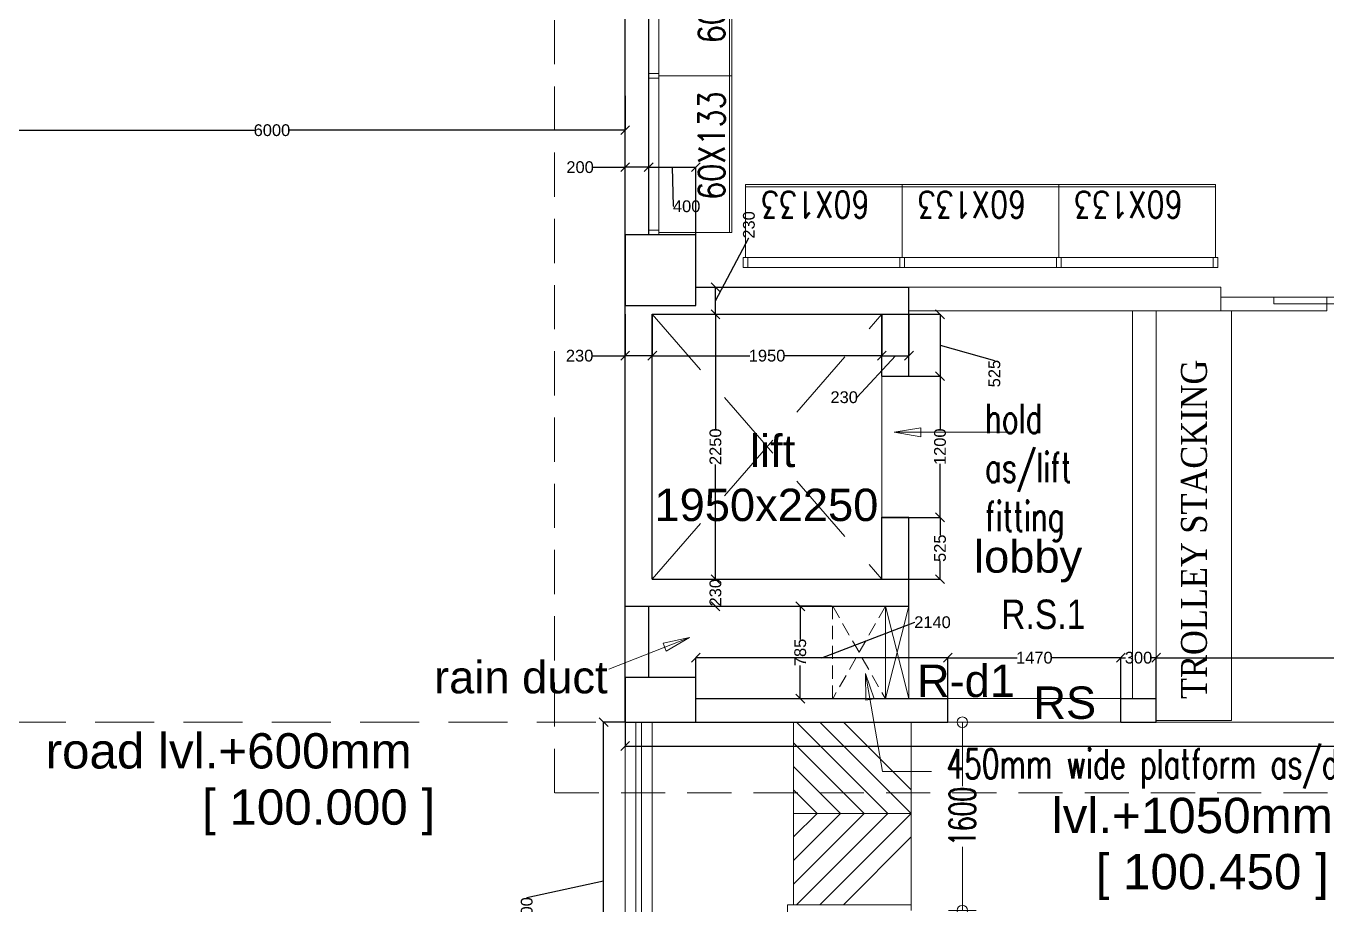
# Model space of a CAD drawing. Header units: inches. Extents: x 148614 to 294443, y 4730 to 138360.
# Drawn here: x 197249 to 208298, y 100631 to 108096 of the extents above; entities that cross this region are included whole.
import ezdxf

# ---------------------------------------------------------------- set-up
doc = ezdxf.new("R2010")
doc.units = ezdxf.units.IN
doc.header["$MEASUREMENT"] = 0
for name, pattern in [('( Hidden )', [0.375, 0.25, -0.125]), ('DASHED2', [0.375, 0.25, -0.125]), ('HIDDEN', [0.375, 0.25, -0.125]), ('HIDDEN2', [0.1875, 0.125, -0.0625])]:
    doc.linetypes.add(name, pattern=pattern)
doc.layers.get('DEFPOINTS').update_dxf_attribs({"color": 40, "lineweight": 15})
for name, color, linetype, lineweight in [('00_after bu', 7, 'Continuous', 13), ('01-PDA MEP', 7, 'Continuous', 15), ('AR-WALL', 43, 'Continuous', 13), ('BUILDING  LINE', 46, 'Continuous', 0), ('Column', 32, 'Continuous', 30), ('description text', 34, 'Continuous', 15), ('DIAMENSION', 122, 'Continuous', 15), ('door window text', 242, 'Continuous', 13), ('dotted gen.& dotted windows', 252, 'HIDDEN2', 15), ('fabr ele', 235, 'Continuous', 15), ('Lvl.', 34, 'Continuous', 13), ('mullion', 6, 'Continuous', 30), ('Otla', 251, 'Continuous', 13), ('room text', 7, 'Continuous', 13), ('wall cut', 7, 'Continuous', 30), ('wall ele', 7, 'Continuous', 15)]:
    doc.layers.add(name, color=color, linetype=linetype, lineweight=lineweight)
doc.layers.add('DIM 02 DMART', color=8, linetype='Continuous')
doc.styles.add('ARIAL', font='arial.ttf')
doc.styles.add('dim detail', font='simplex.shx', dxfattribs={"width": 0.65})
doc.styles.add('dim inside', font='simplex.shx', dxfattribs={"width": 0.7, "height": 100})
doc.styles.add('Romans', font='simplex.shx')
doc.styles.add('room text', font='arial.ttf', dxfattribs={"height": 150})
doc.styles.get("Standard").update_dxf_attribs({"font": 'arial.ttf'})
doc.styles.add('U1', font='ARIALN.TTF', dxfattribs={"height": 100})
doc.dimstyles.new('dim inside', dxfattribs={"dimtxt": 225, "dimasz": 180, "dimexe": 0, "dimexo": 0, "dimgap": 10, "dimtad": 0, "dimdec": 0, "dimzin": 0, "dimdsep": 46, "dimtxsty": 'dim detail', "dimblk": 'SMALL', "dimcen": 0.09, "dimse1": 1, "dimse2": 1, "dimclrd": 256, "dimclrt": 256, "dimadec": 0, "dimazin": 0, "dimtfac": 1, "dimtdec": 0, "dimtofl": 0, "dimtmove": 1, "dimatfit": 3, "dimldrblk": 'SMALL', "dimfxl": 1, "dimtolj": 1, "dimtzin": 0, "dimlwd": -1, "dimarcsym": 2})
doc.dimstyles.new('Dmart', dxfattribs={"dimtxt": 100, "dimasz": 75, "dimexe": 0.0625, "dimexo": 0.0625, "dimgap": 0.09, "dimtad": 0, "dimdec": 0, "dimzin": 0, "dimdsep": 46, "dimtxsty": 'ARIAL', "dimblk": 'OBLIQUE', "dimcen": 0.09, "dimclrt": 252, "dimadec": 0, "dimazin": 0, "dimtfac": 1, "dimtdec": 0, "dimtofl": 0, "dimtmove": 1, "dimatfit": 3, "dimldrblk": 'OBLIQUE', "dimfxl": 1, "dimtolj": 1, "dimtzin": 0, "dimarcsym": 0})

# ---------------------------------------------------------------- blocks, each defined once
blk = doc.blocks.new('_Small')
at = {"color": 0, "linetype": 'ByBlock', "lineweight": -2}
blk.add_line((0, 0.65), (0, -0.65), dxfattribs=at)
blk.add_circle((0, 0), 0.25, dxfattribs=at)
blk = doc.blocks.new('*D75')
at = {"layer": '00_after bu', "linetype": 'ByBlock', "transparency": 16777216}
for p, q in [((2297345, -2969437), (2297345, -2969979)), ((2297345, -2971037), (2297345, -2970494))]:
    blk.add_line(p, q, dxfattribs=at)
at = {"layer": 'DEFPOINTS', "color": 0, "transparency": 16777216}
for p in [(2296911, -2969437), (2297345, -2969437), (2296911, -2971037)]:
    blk.add_point(p, dxfattribs=at)
at = {"layer": '00_after bu', "transparency": 16777216, "xscale": 180, "yscale": 180, "zscale": 180}
for p, rotation in [((2297345, -2969437), 90), ((2297345, -2971037), 270)]:
    blk.add_blockref('_Small', p, dxfattribs=dict(at, rotation=rotation))
at = {"layer": '00_after bu', "transparency": 16777216, "insert": (2297345, -2970237), "char_height": 225, "attachment_point": 5, "rotation": 90, "style": 'dim detail'}
blk.add_mtext('\\A1;1600', dxfattribs=at)
blk = doc.blocks.new('q')
at = {"layer": 'wall ele', "linetype": 'DASHED2', "ltscale": 2000}
blk.add_line((2285481, -2889598), (2294481, -2889598), dxfattribs=at)
blk = doc.blocks.new('DFGFH')
at = {"layer": 'AR-WALL', "lineweight": 0}
for p, q in [((32753.694, -3088.387), (32753.694, -3087.487)), ((32753.694, -3087.487), (32753.809, -3087.487)), ((32753.809, -3087.487), (32753.809, -3088.387)), ((32753.809, -3088.387), (32753.694, -3088.387)), ((32753.694, -3091.087), (32753.694, -3090.187)), ((32753.694, -3090.187), (32753.809, -3090.187)), ((32753.809, -3090.187), (32753.809, -3091.087)), ((32753.809, -3091.087), (32753.694, -3091.087))]:
    blk.add_line(p, q, dxfattribs=at)
at = {"layer": 'AR-WALL', "color": 150, "lineweight": 0}
for p, q in [((32753.694, -3088.837), (32753.694, -3087.937)), ((32753.694, -3087.937), (32753.751, -3087.937)), ((32753.751, -3087.937), (32753.751, -3088.837)), ((32753.751, -3088.837), (32753.694, -3088.837)), ((32753.723, -3089.737), (32753.723, -3088.837)), ((32753.694, -3090.637), (32753.694, -3089.737)), ((32753.694, -3089.737), (32753.751, -3089.737)), ((32753.751, -3089.737), (32753.751, -3090.637)), ((32753.751, -3090.637), (32753.694, -3090.637))]:
    blk.add_line(p, q, dxfattribs=at)
blk = doc.blocks.new('erwrre')
at = {"layer": 'wall ele', "color": 6, "linetype": 'HIDDEN', "ltscale": 450}
blk.add_lwpolyline([(2296241, -2968452), (2296691, -2968452), (2296691, -2969237), (2296241, -2969237)], close=True, dxfattribs=at)
for points in [[(2296245, -2968452), (2296691, -2969237)], [(2296691, -2968452), (2296245, -2969237)]]:
    blk.add_lwpolyline(points, dxfattribs=at)
blk = doc.blocks.new('_Oblique')
at = {"color": 0, "linetype": 'ByBlock', "lineweight": -2}
blk.add_line((-0.5, -0.5), (0.5, 0.5), dxfattribs=at)
blk = doc.blocks.new('*D149')
at = {"layer": 'DEFPOINTS', "color": 0}
for p in [(202338, 105648), (202568, 105648), (202338, 105296)]:
    blk.add_point(p, dxfattribs=at)
at = {"layer": 'DIM 02 DMART', "color": 0, "lineweight": -2}
for p, q in [((202338, 105648), (202338, 105296)), ((202568, 105648), (202568, 105296)), ((202062, 105296), (202338, 105296)), ((202568, 105296), (202338, 105296))]:
    blk.add_line(p, q, dxfattribs=at)
at = {"layer": 'DIM 02 DMART', "color": 0, "lineweight": -2, "xscale": 75, "yscale": 75, "zscale": 75, "rotation": 180}
blk.add_blockref('_Oblique', (202338, 105296), dxfattribs=at)
at = {"layer": 'DIM 02 DMART', "color": 0, "lineweight": -2, "xscale": 75, "yscale": 75, "zscale": 75}
blk.add_blockref('_Oblique', (202568, 105296), dxfattribs=at)
at = {"layer": 'DIM 02 DMART', "color": 252, "insert": (201951, 105296), "char_height": 100, "attachment_point": 5, "style": 'ARIAL'}
blk.add_mtext('\\A1;230', dxfattribs=at)
blk = doc.blocks.new('*D150')
at = {"layer": 'DEFPOINTS', "color": 0}
for p in [(202568, 105648), (204518, 105648), (204518, 105296)]:
    blk.add_point(p, dxfattribs=at)
at = {"layer": 'DIM 02 DMART', "color": 0, "lineweight": -2}
for p, q in [((202568, 105648), (202568, 105296)), ((204518, 105648), (204518, 105296)), ((202568, 105296), (203398, 105296)), ((204518, 105296), (203687, 105296))]:
    blk.add_line(p, q, dxfattribs=at)
at = {"layer": 'DIM 02 DMART', "color": 0, "lineweight": -2, "xscale": 75, "yscale": 75, "zscale": 75, "rotation": 180}
blk.add_blockref('_Oblique', (202568, 105296), dxfattribs=at)
at = {"layer": 'DIM 02 DMART', "color": 0, "lineweight": -2, "xscale": 75, "yscale": 75, "zscale": 75}
blk.add_blockref('_Oblique', (204518, 105296), dxfattribs=at)
at = {"layer": 'DIM 02 DMART', "color": 252, "insert": (203543, 105296), "char_height": 100, "attachment_point": 5, "style": 'ARIAL'}
blk.add_mtext('\\A1;1950', dxfattribs=at)
blk = doc.blocks.new('*D151')
at = {"layer": 'DEFPOINTS', "color": 0}
for p in [(204518, 105648), (204748, 105648), (204748, 105296)]:
    blk.add_point(p, dxfattribs=at)
at = {"layer": 'DIM 02 DMART', "color": 0, "lineweight": -2}
for p, q in [((204518, 105648), (204518, 105296)), ((204748, 105648), (204748, 105296)), ((204633, 105296), (204309, 104943)), ((204518, 105296), (204748, 105296)), ((204309, 104943), (204309, 104943))]:
    blk.add_line(p, q, dxfattribs=at)
at = {"layer": 'DIM 02 DMART', "color": 0, "lineweight": -2, "xscale": 75, "yscale": 75, "zscale": 75, "rotation": 180}
blk.add_blockref('_Oblique', (204518, 105296), dxfattribs=at)
at = {"layer": 'DIM 02 DMART', "color": 0, "lineweight": -2, "xscale": 75, "yscale": 75, "zscale": 75}
blk.add_blockref('_Oblique', (204748, 105296), dxfattribs=at)
at = {"layer": 'DIM 02 DMART', "color": 252, "insert": (204198, 104943), "char_height": 100, "attachment_point": 5, "style": 'ARIAL'}
blk.add_mtext('\\A1;230', dxfattribs=at)
blk = doc.blocks.new('*D152')
at = {"layer": 'DEFPOINTS', "color": 0}
for p in [(204748, 105648), (204748, 105123), (205012, 105123)]:
    blk.add_point(p, dxfattribs=at)
at = {"layer": 'DIM 02 DMART', "color": 0, "lineweight": -2}
for p, q in [((204748, 105648), (205012, 105648)), ((205012, 105648), (205012, 105123)), ((205012, 105386), (205474, 105256)), ((205474, 105256), (205474, 105255)), ((204748, 105123), (205012, 105123))]:
    blk.add_line(p, q, dxfattribs=at)
at = {"layer": 'DIM 02 DMART', "color": 0, "lineweight": -2, "xscale": 75, "yscale": 75, "zscale": 75}
for p, rotation in [((205012, 105648), 90), ((205012, 105123), 270)]:
    blk.add_blockref('_Oblique', p, dxfattribs=dict(at, rotation=rotation))
at = {"layer": 'DIM 02 DMART', "color": 252, "insert": (205474, 105144), "char_height": 100, "attachment_point": 5, "rotation": 90, "style": 'ARIAL'}
blk.add_mtext('\\A1;525', dxfattribs=at)
blk = doc.blocks.new('*D153')
at = {"layer": 'DEFPOINTS', "color": 0}
for p in [(204518, 105123), (204518, 103923), (205012, 103923)]:
    blk.add_point(p, dxfattribs=at)
at = {"layer": 'DIM 02 DMART', "color": 0, "lineweight": -2}
for p, q in [((204518, 105123), (205012, 105123)), ((205012, 105123), (205012, 104668)), ((205012, 103923), (205012, 104379)), ((204518, 103923), (205012, 103923))]:
    blk.add_line(p, q, dxfattribs=at)
at = {"layer": 'DIM 02 DMART', "color": 0, "lineweight": -2, "xscale": 75, "yscale": 75, "zscale": 75}
for p, rotation in [((205012, 105123), 90), ((205012, 103923), 270)]:
    blk.add_blockref('_Oblique', p, dxfattribs=dict(at, rotation=rotation))
at = {"layer": 'DIM 02 DMART', "color": 252, "insert": (205012, 104523), "char_height": 100, "attachment_point": 5, "rotation": 90, "style": 'ARIAL'}
blk.add_mtext('\\A1;1200', dxfattribs=at)
blk = doc.blocks.new('*D154')
at = {"layer": 'DEFPOINTS', "color": 0}
for p in [(204748, 103923), (204748, 103398), (205012, 103398)]:
    blk.add_point(p, dxfattribs=at)
at = {"layer": 'DIM 02 DMART', "color": 0, "lineweight": -2}
for p, q in [((204748, 103923), (205012, 103923)), ((205012, 103923), (205012, 103772)), ((205012, 103398), (205012, 103550)), ((204748, 103398), (205012, 103398))]:
    blk.add_line(p, q, dxfattribs=at)
at = {"layer": 'DIM 02 DMART', "color": 0, "lineweight": -2, "xscale": 75, "yscale": 75, "zscale": 75}
for p, rotation in [((205012, 103923), 90), ((205012, 103398), 270)]:
    blk.add_blockref('_Oblique', p, dxfattribs=dict(at, rotation=rotation))
at = {"layer": 'DIM 02 DMART', "color": 252, "insert": (205012, 103661), "char_height": 100, "attachment_point": 5, "rotation": 90, "style": 'ARIAL'}
blk.add_mtext('\\A1;525', dxfattribs=at)
blk = doc.blocks.new('*D79')
at = {"layer": 'DEFPOINTS', "color": 0}
for p in [(203825, 103168), (204091, 103168), (204091, 102383)]:
    blk.add_point(p, dxfattribs=at)
at = {"layer": 'DIM 02 DMART', "color": 0, "lineweight": -2}
for p, q in [((204091, 103168), (203825, 103168)), ((203825, 103168), (203825, 102887)), ((203825, 102383), (203825, 102665)), ((204091, 102383), (203825, 102383))]:
    blk.add_line(p, q, dxfattribs=at)
at = {"layer": 'DIM 02 DMART', "color": 0, "lineweight": -2, "xscale": 75, "yscale": 75, "zscale": 75}
for p, rotation in [((203825, 103168), 90), ((203825, 102383), 270)]:
    blk.add_blockref('_Oblique', p, dxfattribs=dict(at, rotation=rotation))
at = {"layer": 'DIM 02 DMART', "color": 252, "insert": (203825, 102776), "char_height": 100, "attachment_point": 5, "rotation": 90, "style": 'ARIAL'}
blk.add_mtext('\\A1;785', dxfattribs=at)
blk = doc.blocks.new('*D80')
at = {"layer": 'DEFPOINTS', "color": 0}
for p in [(206548, 102731), (205078, 102383), (206548, 102383)]:
    blk.add_point(p, dxfattribs=at)
at = {"layer": 'DIM 02 DMART', "color": 0, "lineweight": -2}
for p, q in [((205078, 102384), (205078, 102731)), ((205078, 102731), (205668, 102731)), ((206548, 102731), (205957, 102731)), ((206548, 102384), (206548, 102731))]:
    blk.add_line(p, q, dxfattribs=at)
at = {"layer": 'DIM 02 DMART', "color": 0, "lineweight": -2, "xscale": 75, "yscale": 75, "zscale": 75, "rotation": 180}
blk.add_blockref('_Oblique', (205078, 102731), dxfattribs=at)
at = {"layer": 'DIM 02 DMART', "color": 0, "lineweight": -2, "xscale": 75, "yscale": 75, "zscale": 75}
blk.add_blockref('_Oblique', (206548, 102731), dxfattribs=at)
at = {"layer": 'DIM 02 DMART', "color": 252, "insert": (205813, 102731), "char_height": 100, "attachment_point": 5, "style": 'ARIAL'}
blk.add_mtext('\\A1;1470', dxfattribs=at)
blk = doc.blocks.new('*D155')
at = {"layer": 'DEFPOINTS', "color": 0}
for p in [(202938, 105878), (203105, 105878), (202938, 105648)]:
    blk.add_point(p, dxfattribs=at)
at = {"layer": 'DIM 02 DMART', "color": 0, "lineweight": -2}
for p, q in [((203105, 105763), (203389, 106296)), ((203389, 106296), (203389, 106296)), ((202938, 105878), (203105, 105878)), ((203105, 105648), (203105, 105878)), ((202938, 105648), (203105, 105648))]:
    blk.add_line(p, q, dxfattribs=at)
at = {"layer": 'DIM 02 DMART', "color": 0, "lineweight": -2, "xscale": 75, "yscale": 75, "zscale": 75}
for p, rotation in [((203105, 105878), 90), ((203105, 105648), 270)]:
    blk.add_blockref('_Oblique', p, dxfattribs=dict(at, rotation=rotation))
at = {"layer": 'DIM 02 DMART', "color": 252, "insert": (203389, 106407), "char_height": 100, "attachment_point": 5, "rotation": 90, "style": 'ARIAL'}
blk.add_mtext('\\A1;230', dxfattribs=at)
blk = doc.blocks.new('*D156')
at = {"layer": 'DEFPOINTS', "color": 0}
for p in [(202938, 105648), (202568, 103398), (203105, 103398)]:
    blk.add_point(p, dxfattribs=at)
at = {"layer": 'DIM 02 DMART', "color": 0, "lineweight": -2}
for p, q in [((202938, 105648), (203105, 105648)), ((203105, 105648), (203105, 104674)), ((203105, 103398), (203105, 104373)), ((202568, 103398), (203105, 103398))]:
    blk.add_line(p, q, dxfattribs=at)
at = {"layer": 'DIM 02 DMART', "color": 0, "lineweight": -2, "xscale": 75, "yscale": 75, "zscale": 75}
for p, rotation in [((203105, 105648), 90), ((203105, 103398), 270)]:
    blk.add_blockref('_Oblique', p, dxfattribs=dict(at, rotation=rotation))
at = {"layer": 'DIM 02 DMART', "color": 252, "insert": (203105, 104523), "char_height": 100, "attachment_point": 5, "rotation": 90, "style": 'ARIAL'}
blk.add_mtext('\\A1;2250', dxfattribs=at)
blk = doc.blocks.new('*D157')
at = {"layer": 'DEFPOINTS', "color": 0}
for p in [(202568, 103398), (202568, 103168), (203105, 103168)]:
    blk.add_point(p, dxfattribs=at)
at = {"layer": 'DIM 02 DMART', "color": 0, "lineweight": -2}
for p, q in [((202568, 103398), (203105, 103398)), ((203105, 103398), (203105, 103395)), ((202568, 103168), (203105, 103168)), ((203105, 103168), (203105, 103172))]:
    blk.add_line(p, q, dxfattribs=at)
at = {"layer": 'DIM 02 DMART', "color": 0, "lineweight": -2, "xscale": 75, "yscale": 75, "zscale": 75}
for p, rotation in [((203105, 103398), 90), ((203105, 103168), 270)]:
    blk.add_blockref('_Oblique', p, dxfattribs=dict(at, rotation=rotation))
at = {"layer": 'DIM 02 DMART', "color": 252, "insert": (203105, 103283), "char_height": 100, "attachment_point": 5, "rotation": 90, "style": 'ARIAL'}
blk.add_mtext('\\A1;230', dxfattribs=at)
blk = doc.blocks.new('*D82')
at = {"layer": 'DEFPOINTS', "color": 0}
for p in [(206848, 102731), (206548, 102383), (206848, 102383)]:
    blk.add_point(p, dxfattribs=at)
at = {"layer": 'DIM 02 DMART', "color": 0, "lineweight": -2}
for p, q in [((206548, 102384), (206548, 102731)), ((206548, 102731), (206587, 102731)), ((206848, 102731), (206808, 102731)), ((206848, 102384), (206848, 102731))]:
    blk.add_line(p, q, dxfattribs=at)
at = {"layer": 'DIM 02 DMART', "color": 0, "lineweight": -2, "xscale": 75, "yscale": 75, "zscale": 75, "rotation": 180}
blk.add_blockref('_Oblique', (206548, 102731), dxfattribs=at)
at = {"layer": 'DIM 02 DMART', "color": 0, "lineweight": -2, "xscale": 75, "yscale": 75, "zscale": 75}
blk.add_blockref('_Oblique', (206848, 102731), dxfattribs=at)
at = {"layer": 'DIM 02 DMART', "color": 252, "insert": (206698, 102731), "char_height": 100, "attachment_point": 5, "style": 'ARIAL'}
blk.add_mtext('\\A1;300', dxfattribs=at)
blk = doc.blocks.new('*D165')
at = {"layer": 'DEFPOINTS', "color": 0}
for p in [(211198, 102731), (206848, 102383), (211198, 102383)]:
    blk.add_point(p, dxfattribs=at)
at = {"layer": 'DIM 02 DMART', "color": 0, "lineweight": -2}
for p, q in [((206848, 102384), (206848, 102731)), ((206848, 102731), (210078, 102731)), ((211198, 102731), (210380, 102731)), ((211198, 102384), (211198, 102731))]:
    blk.add_line(p, q, dxfattribs=at)
at = {"layer": 'DIM 02 DMART', "color": 0, "lineweight": -2, "xscale": 75, "yscale": 75, "zscale": 75, "rotation": 180}
blk.add_blockref('_Oblique', (206848, 102731), dxfattribs=at)
at = {"layer": 'DIM 02 DMART', "color": 0, "lineweight": -2, "xscale": 75, "yscale": 75, "zscale": 75}
blk.add_blockref('_Oblique', (211198, 102731), dxfattribs=at)
at = {"layer": 'DIM 02 DMART', "color": 252, "insert": (210229, 102731), "char_height": 100, "attachment_point": 5, "style": 'ARIAL'}
blk.add_mtext('\\A1;4350', dxfattribs=at)
blk = doc.blocks.new('*D185')
at = {"layer": 'DEFPOINTS', "color": 0}
for p in [(202938, 102731), (202938, 102383), (205078, 102383)]:
    blk.add_point(p, dxfattribs=at)
at = {"layer": 'DIM 02 DMART', "color": 0, "lineweight": -2}
for p, q in [((204008, 102731), (204797, 103032)), ((204797, 103032), (204797, 103032)), ((202938, 102384), (202938, 102731)), ((205078, 102731), (202938, 102731)), ((205078, 102384), (205078, 102731))]:
    blk.add_line(p, q, dxfattribs=at)
at = {"layer": 'DIM 02 DMART', "color": 0, "lineweight": -2, "xscale": 75, "yscale": 75, "zscale": 75, "rotation": 180}
blk.add_blockref('_Oblique', (202938, 102731), dxfattribs=at)
at = {"layer": 'DIM 02 DMART', "color": 0, "lineweight": -2, "xscale": 75, "yscale": 75, "zscale": 75}
blk.add_blockref('_Oblique', (205078, 102731), dxfattribs=at)
at = {"layer": 'DIM 02 DMART', "color": 252, "insert": (204948, 103032), "char_height": 100, "attachment_point": 5, "style": 'ARIAL'}
blk.add_mtext('\\A1;2140', dxfattribs=at)
blk = doc.blocks.new('*D200')
at = {"layer": 'DEFPOINTS', "color": 0}
for p in [(202338, 102183), (220788, 102183), (220788, 101981)]:
    blk.add_point(p, dxfattribs=at)
at = {"layer": 'DIM 02 DMART', "color": 0, "lineweight": -2}
for p, q in [((202338, 102183), (202338, 101981)), ((220788, 102183), (220788, 101981)), ((202338, 101981), (210611, 101981)), ((220788, 101981), (210977, 101981))]:
    blk.add_line(p, q, dxfattribs=at)
at = {"layer": 'DIM 02 DMART', "color": 0, "lineweight": -2, "xscale": 75, "yscale": 75, "zscale": 75, "rotation": 180}
blk.add_blockref('_Oblique', (202338, 101981), dxfattribs=at)
at = {"layer": 'DIM 02 DMART', "color": 0, "lineweight": -2, "xscale": 75, "yscale": 75, "zscale": 75}
blk.add_blockref('_Oblique', (220788, 101981), dxfattribs=at)
at = {"layer": 'DIM 02 DMART', "color": 252, "insert": (210794, 101981), "char_height": 100, "attachment_point": 5, "style": 'ARIAL'}
blk.add_mtext('\\A1;18450', dxfattribs=at)
blk = doc.blocks.new('*D201')
at = {"layer": 'DEFPOINTS', "color": 0}
for p in [(202338, 106897), (202338, 106323), (202538, 106323)]:
    blk.add_point(p, dxfattribs=at)
at = {"layer": 'DIM 02 DMART', "color": 0, "lineweight": -2}
for p, q in [((202066, 106897), (202338, 106897)), ((202338, 106323), (202338, 106897)), ((202538, 106897), (202338, 106897)), ((202538, 106323), (202538, 106897))]:
    blk.add_line(p, q, dxfattribs=at)
at = {"layer": 'DIM 02 DMART', "color": 0, "lineweight": -2, "xscale": 75, "yscale": 75, "zscale": 75, "rotation": 180}
blk.add_blockref('_Oblique', (202338, 106897), dxfattribs=at)
at = {"layer": 'DIM 02 DMART', "color": 0, "lineweight": -2, "xscale": 75, "yscale": 75, "zscale": 75}
blk.add_blockref('_Oblique', (202538, 106897), dxfattribs=at)
at = {"layer": 'DIM 02 DMART', "color": 252, "insert": (201955, 106897), "char_height": 100, "attachment_point": 5, "style": 'ARIAL'}
blk.add_mtext('\\A1;200', dxfattribs=at)
blk = doc.blocks.new('*D202')
at = {"layer": 'DEFPOINTS', "color": 0}
for p in [(202938, 106897), (202538, 106323), (202938, 106323)]:
    blk.add_point(p, dxfattribs=at)
at = {"layer": 'DIM 02 DMART', "color": 0, "lineweight": -2}
for p, q in [((202538, 106323), (202538, 106897)), ((202538, 106897), (202938, 106897)), ((202738, 106897), (202747, 106565)), ((202938, 106323), (202938, 106897)), ((202747, 106565), (202748, 106565))]:
    blk.add_line(p, q, dxfattribs=at)
at = {"layer": 'DIM 02 DMART', "color": 0, "lineweight": -2, "xscale": 75, "yscale": 75, "zscale": 75, "rotation": 180}
blk.add_blockref('_Oblique', (202538, 106897), dxfattribs=at)
at = {"layer": 'DIM 02 DMART', "color": 0, "lineweight": -2, "xscale": 75, "yscale": 75, "zscale": 75}
blk.add_blockref('_Oblique', (202938, 106897), dxfattribs=at)
at = {"layer": 'DIM 02 DMART', "color": 252, "insert": (202860, 106565), "char_height": 100, "attachment_point": 5, "style": 'ARIAL'}
blk.add_mtext('\\A1;400', dxfattribs=at)
blk = doc.blocks.new('*D125')
at = {"layer": 'DEFPOINTS', "color": 0}
for p in [(202155, 102183), (202338, 102183), (202285, 99483)]:
    blk.add_point(p, dxfattribs=at)
at = {"layer": 'DIM 02 DMART', "color": 0, "lineweight": -2}
for p, q in [((202338, 102183), (202155, 102183)), ((202155, 99483), (202155, 102183)), ((202155, 100833), (201502, 100692)), ((201502, 100692), (201502, 100692)), ((202285, 99483), (202155, 99483))]:
    blk.add_line(p, q, dxfattribs=at)
at = {"layer": 'DIM 02 DMART', "color": 0, "lineweight": -2, "xscale": 75, "yscale": 75, "zscale": 75}
for p, rotation in [((202155, 102183), 90), ((202155, 99483), 270)]:
    blk.add_blockref('_Oblique', p, dxfattribs=dict(at, rotation=rotation))
at = {"layer": 'DIM 02 DMART', "color": 252, "insert": (201502, 100542), "char_height": 100, "attachment_point": 5, "rotation": 90, "style": 'ARIAL'}
blk.add_mtext('\\A1;2700', dxfattribs=at)
blk = doc.blocks.new('*D298')
at = {"layer": 'DEFPOINTS', "color": 0}
for p in [(202338, 107503), (196338, 107333), (202338, 107211)]:
    blk.add_point(p, dxfattribs=at)
at = {"layer": 'DIM 02 DMART', "color": 0, "lineweight": -2}
for p, q in [((202338, 107503), (202338, 107211)), ((196338, 107333), (196338, 107211)), ((196338, 107211), (199188, 107211)), ((202338, 107211), (199487, 107211))]:
    blk.add_line(p, q, dxfattribs=at)
at = {"layer": 'DIM 02 DMART', "color": 0, "lineweight": -2, "xscale": 75, "yscale": 75, "zscale": 75, "rotation": 180}
blk.add_blockref('_Oblique', (196338, 107211), dxfattribs=at)
at = {"layer": 'DIM 02 DMART', "color": 0, "lineweight": -2, "xscale": 75, "yscale": 75, "zscale": 75}
blk.add_blockref('_Oblique', (202338, 107211), dxfattribs=at)
at = {"layer": 'DIM 02 DMART', "color": 252, "insert": (199338, 107211), "char_height": 100, "attachment_point": 5, "style": 'ARIAL'}
blk.add_mtext('\\A1;6000', dxfattribs=at)
blk = doc.blocks.new('A$C23264642')
at = {"color": 150}
for p, q in [((-1515, 798), (-185, 798)), ((-1515, 713), (-185, 713)), ((-1515, 713), (-1515, 93)), ((-185, 93), (-185, 713)), ((-1515, 113), (-185, 113)), ((-1515, 93), (-185, 93))]:
    blk.add_line(p, q, dxfattribs=at)
for points in [[(-1495, 798), (-1495, 713), (-1535, 713), (-1535, 798)], [(-165, 798), (-165, 713), (-205, 713), (-205, 798)]]:
    blk.add_lwpolyline(points, close=True, dxfattribs=at)
at = {"style": 'Romans', "width": 0.8}
blk.add_text('60X133', height=224, dxfattribs=at).set_placement((-1238, 152))
at = {"color": 150, "char_height": 0.2, "attachment_point": 1}
for insert, width in [((-1419, 567), 1141.6), ((-1192, 415), 898.79)]:
    blk.add_mtext('60X133', dxfattribs=dict(at, insert=insert, width=width))
blk = doc.blocks.new('gr flr')
at = {"layer": 'DIAMENSION', "color": 6, "lineweight": 5, "ltscale": 1000, "elevation": -1000}
blk.add_lwpolyline([(2306905.6, -3250153.8), (2307545, -3250153.8), (2307545, -3253633.7), (2306905.6, -3253633.7)], close=True, dxfattribs=at)
at = {"lineweight": 5}
for p, rotation in [((2303394.1, -3246644.2), 90), ((2303394.1, -3247974.2), 90), ((2303233.6, -3248988.5), 180), ((2304563.6, -3248988.5), 180), ((2305893.6, -3248988.5), 180)]:
    blk.add_blockref('A$C23264642', p, dxfattribs=dict(at, rotation=rotation))
at = {"layer": 'room text', "lineweight": 5, "insert": (2307339.6, -3253452.1), "char_height": 220, "width": 3402.981, "attachment_point": 7, "rotation": 90, "style": 'room text'}
blk.add_mtext('{\\fGaramond|b0|i0|c0|p18;TROLLEY STACKING }', dxfattribs=at)
blk = doc.blocks.new('adsasda')
at = {"layer": '00_after bu'}
for p, q in [((2295911, -2970986.6), (2295911, -2969436.6)), ((2296911, -2971036.6), (2296911, -2969436.6)), ((2296911, -2970986.6), (2295861, -2970986.6)), ((2295861, -2970986.6), (2295861, -2974536.6))]:
    blk.add_line(p, q, dxfattribs=at)
for points in [[(2295936, -2969436.6), (2296711, -2970211.6), (2295936, -2970986.6)], [(2296136, -2969436.6), (2296911, -2970211.6), (2296136, -2970986.6)], [(2296336, -2969436.6), (2296911, -2970011.6)], [(2295911, -2969611.6), (2296511, -2970211.6), (2295911, -2970811.6)], [(2295911, -2969811.6), (2296311, -2970211.6), (2295911, -2970611.6)], [(2295911, -2970011.6), (2296111, -2970211.6), (2295911, -2970411.6)], [(2295911, -2970211.6), (2296911, -2970211.6)], [(2296911, -2970411.6), (2296336, -2970986.6)]]:
    blk.add_lwpolyline(points, dxfattribs=at)
at = {"layer": '00_after bu', "insert": (2297987.8, -2970078.7), "char_height": 300, "width": 4174.614, "attachment_point": 1, "style": 'ARIAL'}
blk.add_mtext(' lvl.+1050mm', dxfattribs=at)
at = {"layer": '00_after bu', "color": 6, "insert": (2298477.1, -2970555.9), "char_height": 300, "width": 2814.375, "attachment_point": 1, "style": 'ARIAL'}
blk.add_mtext('[ 100.450 ]', dxfattribs=at)
at = {"layer": '00_after bu'}
dim = blk.add_linear_dim(base=(2297345.1, -2969436.6), p1=(2296911, -2971036.6), p2=(2296911, -2969436.6), angle=90, dimstyle='dim inside', override={"dimfxl": 50}, dxfattribs=at)
dim.commit()
dim.dimension.update_dxf_attribs({"geometry": '*D75', "text_midpoint": (2297345.1, -2970236.6)})

msp = doc.modelspace()

# ---------------------------------------------------------------- linework, layer by layer
at = {"layer": 'BUILDING  LINE'}
msp.add_lwpolyline([(202337.6, 128833.5), (235237.6, 128833.5), (239109.7, 102183.4), (202337.6, 102183.4)], close=True, dxfattribs=at)
at = {"layer": 'Column', "ltscale": 20}
for p, q in [((202337.6, 103168.5), (202337.6, 105878.5)), ((202337.6, 105878.5), (202338, 105878.5)), ((202938, 105878.5), (204747.6, 105878.5)), ((204747.6, 105648.5), (204747.6, 105878.5)), ((202567.6, 103398.5), (202567.6, 105648.5)), ((202567.6, 105648.5), (204747.6, 105648.5)), ((202567.6, 103398.5), (204747.6, 103398.5)), ((204747.6, 103168.5), (204747.6, 103398.5)), ((202337.6, 103168.5), (204747.6, 103168.5))]:
    msp.add_line(p, q, dxfattribs=at)
msp.add_lwpolyline([(202337.6, 105722.8), (202937.6, 105722.8), (202937.6, 106322.8), (202337.6, 106322.8), (202337.6, 105722.8)], dxfattribs=at)
msp.add_lwpolyline([(202937.6, 102563.5), (202337.6, 102563.5), (202337.6, 102183.5), (202937.6, 102183.5)], close=True, dxfattribs=at)
at = {"layer": 'dotted gen.& dotted windows', "ltscale": 5000}
for p, q in [((202567.6, 105648.5), (204517.6, 103398.5)), ((202567.6, 103398.5), (204517.6, 105648.5))]:
    msp.add_line(p, q, dxfattribs=at)
at = {"layer": 'dotted gen.& dotted windows', "linetype": '( Hidden )', "ltscale": 1500}
msp.add_lwpolyline([(201737.6, 129433.5), (235756.8, 129433.5), (239803.2, 101583.5), (201737.6, 101583.5)], close=True, dxfattribs=at)
msp.add_lwpolyline([(202337.6, 102183.5), (202337.6, 101583.5)], dxfattribs=at)
at = {"layer": 'fabr ele'}
for points in [[(202427.6, 102183.5), (202427.6, 99483.5)], [(202477.6, 99483.5), (202477.6, 102183.5)]]:
    msp.add_lwpolyline(points, dxfattribs=at)
at = {"layer": 'mullion'}
for p, q in [((202937.6, 102383.5), (205077.6, 102383.5)), ((205077.6, 102183.5), (205077.6, 102383.5)), ((206547.6, 102383.5), (206847.6, 102383.5)), ((206547.6, 102183.5), (206547.6, 102383.5)), ((206847.6, 102183.5), (206847.6, 102383.5)), ((202937.6, 102183.5), (205077.6, 102183.5)), ((206547.6, 102183.5), (206847.6, 102183.5))]:
    msp.add_line(p, q, dxfattribs=at)
at = {"layer": 'wall cut'}
for p, q in [((202337.6, 102183.5), (202337.6, 112823.5)), ((202537.6, 106322.8), (202537.6, 112748.5)), ((204517.6, 105123.5), (204517.6, 105648.5)), ((204747.6, 105123.5), (204747.6, 105648.5)), ((204517.6, 105123.5), (204747.6, 105123.5)), ((204517.6, 103398.5), (204517.6, 103923.5)), ((204517.6, 103923.5), (204747.6, 103923.5)), ((204747.6, 103398.5), (204747.6, 103923.5)), ((202537.6, 102563.5), (202537.6, 103168.5))]:
    msp.add_line(p, q, dxfattribs=at)
at = {"layer": 'wall ele'}
for p, q in [((204747.6, 105878.5), (207397.6, 105878.5)), ((207397.6, 105678.5), (207397.6, 105878.5)), ((204747.6, 105678.5), (207397.6, 105678.5)), ((206647.6, 102383.5), (206647.6, 105678.5)), ((206847.6, 102383.5), (206847.6, 105678.5)), ((204517.6, 103923.5), (204517.6, 105123.5)), ((204547.6, 103168.5), (204547.6, 102383.5)), ((204747.6, 103168.5), (204747.6, 102383.5)), ((205077.6, 102383.5), (206547.6, 102383.5)), ((202337.6, 99483.5), (202337.6, 102183.5)), ((202567.6, 99483.5), (202567.6, 102183.5)), ((205077.6, 102183.5), (206547.6, 102183.5)), ((206847.6, 102183.5), (211197.6, 102183.5))]:
    msp.add_line(p, q, dxfattribs=at)
for points in [[(204547.6, 103168.5), (204747.6, 102383.5)], [(204547.6, 102383.5), (204747.6, 103168.5)]]:
    msp.add_lwpolyline(points, dxfattribs=at)

# ---------------------------------------------------------------- block references
at = {"layer": '01-PDA MEP'}
msp.add_blockref('gr flr', (-2100057.9, 3355832.3), dxfattribs=at)
at = {"layer": 'DIM 02 DMART'}
msp.add_blockref('adsasda', (-2092143.4, 3071620.1), dxfattribs=at)
at = {"layer": 'Otla', "xscale": 1000, "yscale": 1000, "zscale": 1000, "rotation": 270}
msp.add_blockref('DFGFH', (3298484.4, 32859487.4), dxfattribs=at)
at = {"layer": 'wall ele'}
msp.add_blockref('q', (-2092143.4, 2991781.7), dxfattribs=at)
at = {"layer": 'wall ele', "color": 6}
msp.add_blockref('erwrre', (-2092143.4, 3071620.1), dxfattribs=at)

# ---------------------------------------------------------------- texts
at = {"layer": 'description text', "char_height": 250, "style": 'dim inside'}
for s, insert, width, attachment_point in [('\\pxql;hold \\Pas/lift \\Pfitting', (205394.5, 104888.7), 1525.604, 1), ('\\pxql;450mm wide platform as/detail', (211853.9, 101954.4), 6786.935, 3)]:
    msp.add_mtext(s, dxfattribs=dict(at, insert=insert, width=width, attachment_point=attachment_point))
at = {"layer": 'door window text', "style": 'U1'}
msp.add_text('R.S.1', height=250, dxfattribs=at).set_placement((205530.9, 102974.8))
at = {"layer": 'Lvl.', "insert": (197299.4, 102090.2), "char_height": 300, "width": 4174.614, "attachment_point": 1, "style": 'ARIAL'}
msp.add_mtext(' road lvl.+600mm', dxfattribs=at)
at = {"layer": 'Lvl.', "color": 6, "insert": (198744, 101612.9), "char_height": 300, "width": 2814.375, "attachment_point": 1, "style": 'ARIAL'}
msp.add_mtext('[ 100.000 ]', dxfattribs=at)
at = {"layer": 'room text', "char_height": 275, "width": 19110.875, "attachment_point": 7, "style": 'room text'}
for s, insert in [('\\pxqc; lift\\P1950x2250', (193982, 103887.9)), ('lobby', (205301.1, 103370.3)), ('rain duct', (200715.5, 102424.5))]:
    msp.add_mtext(s, dxfattribs=dict(at, insert=insert))
at = {"layer": 'room text', "color": 6, "insert": (204815.9, 102393.6), "char_height": 275, "width": 19110.875, "attachment_point": 7, "style": 'room text'}
msp.add_mtext('R-d1', dxfattribs=at)
at = {"layer": 'room text', "lineweight": 5, "insert": (205804.2, 102207.8), "char_height": 275, "width": 19110.875, "attachment_point": 7, "style": 'room text'}
msp.add_mtext('RS', dxfattribs=at)

# ---------------------------------------------------------------- dimensions: what is measured, and where the dimension line sits
at = {"layer": 'DIM 02 DMART'}
for base, p1, p2, picture, middle in [((202337.6, 107210.6), (196337.6, 107332.9), (202337.6, 107503.5), '*D298', (199337.6, 107210.6)), ((204517.6, 105295.6), (202567.6, 105648.5), (204517.6, 105648.5), '*D150', (203542.6, 105295.6)), ((206547.6, 102731.2), (205077.6, 102383.5), (206547.6, 102383.5), '*D80', (205812.6, 102731.2)), ((206847.6, 102731.2), (206547.6, 102383.5), (206847.6, 102383.5), '*D82', (206697.6, 102731.2))]:
    dim = msp.add_linear_dim(base=base, p1=p1, p2=p2, dimstyle='Dmart', dxfattribs=at)
    dim.commit()
    dim.dimension.update_dxf_attribs({"geometry": picture, "text_midpoint": middle})
for base, p1, p2, picture, middle in [((202337.6, 106897.2), (202537.6, 106322.8), (202337.6, 106322.8), '*D201', (201954.5, 106889.2)), ((202937.6, 106897.2), (202537.6, 106322.8), (202937.6, 106322.8), '*D202', (202747.6, 106565.2)), ((202337.6, 105295.6), (202567.6, 105648.5), (202337.6, 105648.5), '*D149', (201950.5, 105292.3)), ((204747.6, 105295.6), (204517.6, 105648.5), (204747.6, 105648.5), '*D151', (204309.1, 104943.1)), ((202937.6, 102731.2), (205077.6, 102383.5), (202937.6, 102383.5), '*D185', (204797.5, 103032)), ((211197.6, 102731.2), (206847.6, 102383.5), (211197.6, 102383.5), '*D165', (210228.9, 102731.2)), ((220787.6, 101981.1), (202337.6, 102183.5), (220787.6, 102183.5), '*D200', (210793.9, 101981.1))]:
    dim = msp.add_linear_dim(base=base, p1=p1, p2=p2, dimstyle='Dmart', dxfattribs=at)
    dim.commit()
    dim.dimension.update_dxf_attribs({"geometry": picture, "text_midpoint": middle, "dimtype": 160})
for base, p1, p2, picture, middle in [((203105, 105878.5), (202938, 105648.5), (202938, 105878.5), '*D155', (203389.1, 106296.3)), ((205011.9, 105123.5), (204747.6, 105648.5), (204747.6, 105123.5), '*D152', (205474.4, 105255.3)), ((202154.9, 102183.5), (202284.9, 99483.5), (202337.6, 102183.5), '*D125', (201501.9, 100691.6))]:
    dim = msp.add_linear_dim(base=base, p1=p1, p2=p2, angle=90, dimstyle='Dmart', dxfattribs=at)
    dim.commit()
    dim.dimension.update_dxf_attribs({"geometry": picture, "text_midpoint": middle, "dimtype": 160})
for base, p1, p2, picture, middle in [((203105, 103398.5), (202938, 105648.5), (202567.6, 103398.5), '*D156', (203105, 104523.5)), ((205011.9, 103923.5), (204517.6, 105123.5), (204517.6, 103923.5), '*D153', (205011.9, 104523.5)), ((205011.9, 103398.5), (204747.6, 103923.5), (204747.6, 103398.5), '*D154', (205011.9, 103661)), ((203105, 103168.5), (202567.6, 103398.5), (202567.6, 103168.5), '*D157', (203105, 103283.5)), ((203825.3, 103168.5), (204090.6, 102383.5), (204090.6, 103168.5), '*D79', (203825.3, 102776))]:
    dim = msp.add_linear_dim(base=base, p1=p1, p2=p2, angle=90, dimstyle='Dmart', dxfattribs=at)
    dim.commit()
    dim.dimension.update_dxf_attribs({"geometry": picture, "text_midpoint": middle})

# ---------------------------------------------------------------- leaders
at = {"layer": 'description text'}
for points in [[(204623.2, 104645.5), (205585.1, 104645.5)], [(204378.9, 102597.4), (204523, 101764.6), (204939.4, 101764.6)]]:
    msp.add_leader(points, dimstyle='dim inside', override={"dimasz": 225, "dimldrblk": 'ClosedBlank', "dimfxl": 50}, dxfattribs=at)
at = {"layer": 'room text'}
msp.add_leader([(202882.9, 102902.6), (202198.1, 102633.5)], dimstyle='dim inside', override={"dimasz": 225, "dimldrblk": 'ClosedBlank', "dimfxl": 50}, dxfattribs=at)

doc.saveas('drawing.dxf')
